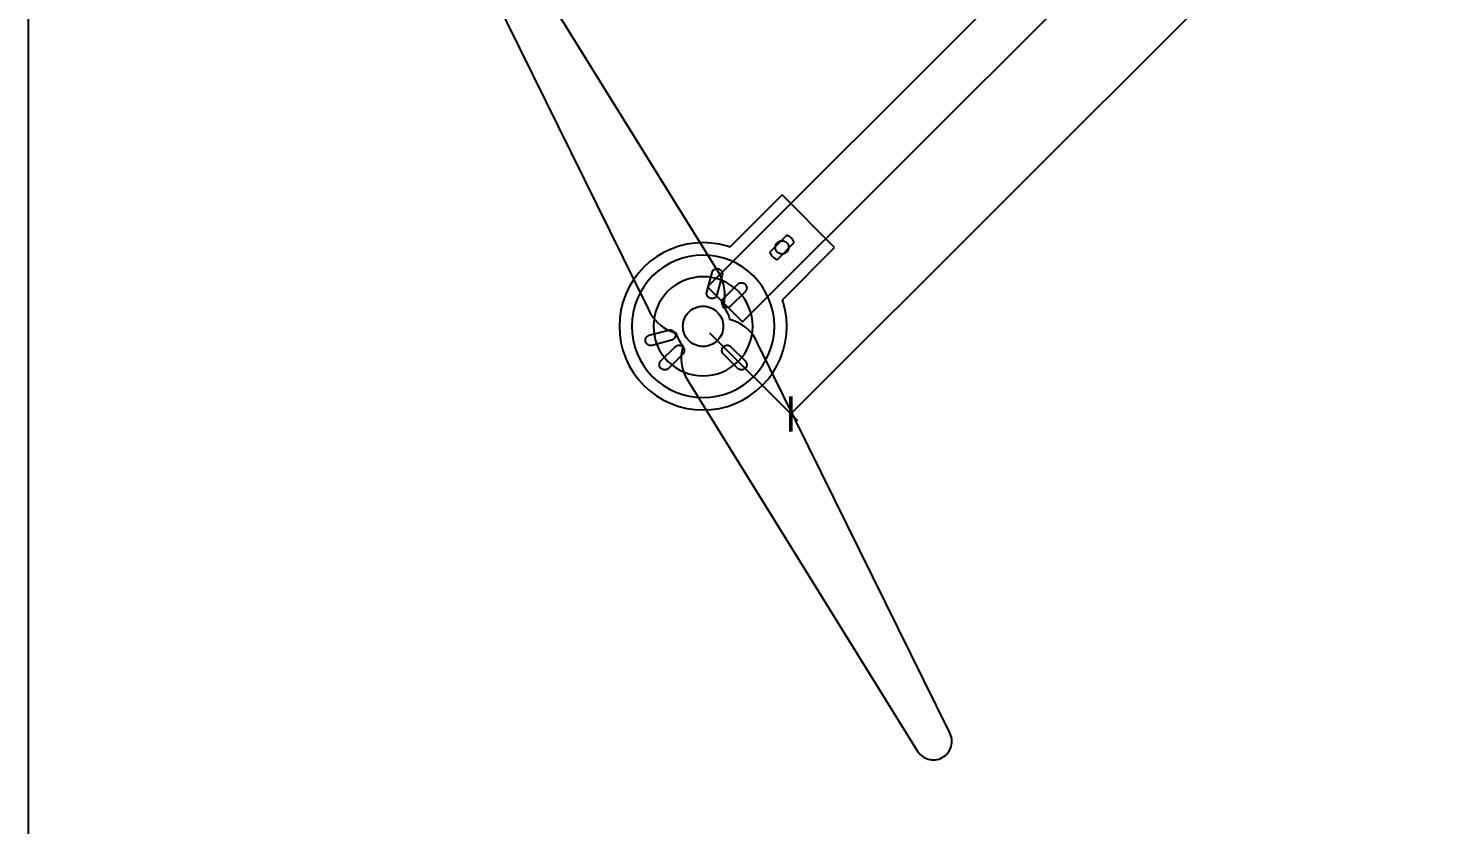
# Model space of a CAD drawing. Header units: millimetres. Extents: x -401 to 2363, y -354 to 1142.
# Drawn here: x -401.5 to 54.4, y 255.3 to 512.3 of the extents above; entities that cross this region are included whole.
import ezdxf

# ---------------------------------------------------------------- set-up
doc = ezdxf.new("R2010")
doc.units = ezdxf.units.MM
for name, color, linetype in [('DIMS', 2, 'Continuous'), ('FRAME', 7, 'Continuous'), ('LEGS', 8, 'Continuous'), ('MOTOR_MOUNTS', 8, 'Continuous'), ('MOTORS', 9, 'Continuous'), ('PINS', 30, 'Continuous'), ('PROPS', 4, 'Continuous'), ('TUBES', 7, 'Continuous')]:
    doc.layers.add(name, color=color, linetype=linetype)
doc.styles.add('OpenSansCondensed-Light', font='OpenSansCondensed-Light.ttf')
doc.dimstyles.new('EZDXF', dxfattribs={"dimtxt": 0.25, "dimasz": 0.175, "dimexe": 0.375, "dimexo": 0.125, "dimgap": 0.1, "dimtad": 1, "dimlfac": 100, "dimzin": 12, "dimdsep": 46, "dimtxsty": 'OpenSansCondensed-Light', "dimblk": 'ARCHTICK', "dimcen": 2.5, "dimazin": 3, "dimtfac": 0.5, "dimtmove": 2, "dimatfit": 3})

# ---------------------------------------------------------------- blocks, each defined once
blk = doc.blocks.new('_ARCHTICK')
at = {"color": 0, "linetype": 'BYBLOCK', "const_width": 0.15}
blk.add_lwpolyline([(-0.5, -0.5), (0.5, 0.5)], dxfattribs=at)

msp = doc.modelspace()

# ---------------------------------------------------------------- linework, layer by layer
at = {"layer": 'FRAME'}
msp.add_lwpolyline([(-401.459, -353.99464), (2362.74204, -353.99464), (2362.74204, 1141.52666), (-401.459, 1141.52666)], close=True, dxfattribs=at)
at = {"layer": 'LEGS'}
for p, q in [((-193.998, 428.52), (-195.161, 427.466)), ((-192.737, 429.456), (-193.998, 428.52)), ((-191.39, 430.263), (-192.737, 429.456)), ((-189.971, 430.934), (-191.39, 430.263)), ((-188.492, 431.463), (-189.971, 430.934)), ((-186.969, 431.845), (-188.492, 431.463)), ((-185.416, 432.075), (-186.969, 431.845)), ((-183.848, 432.152), (-185.416, 432.075)), ((-182.279, 432.075), (-183.848, 432.152)), ((-180.726, 431.845), (-182.279, 432.075)), ((-179.203, 431.463), (-180.726, 431.845)), ((-177.725, 430.934), (-179.203, 431.463)), ((-176.305, 430.263), (-177.725, 430.934)), ((-174.959, 429.456), (-176.305, 430.263)), ((-173.697, 428.52), (-174.959, 429.456)), ((-172.534, 427.466), (-173.697, 428.52)), ((-197.151, 425.041), (-197.958, 423.695)), ((-196.216, 426.303), (-197.151, 425.041)), ((-195.161, 427.466), (-196.216, 426.303)), ((-171.48, 426.303), (-172.534, 427.466)), ((-170.544, 425.041), (-171.48, 426.303)), ((-169.737, 423.695), (-170.544, 425.041)), ((-199.159, 420.797), (-199.54, 419.274)), ((-198.63, 422.275), (-199.159, 420.797)), ((-197.958, 423.695), (-198.63, 422.275)), ((-169.066, 422.275), (-169.737, 423.695)), ((-168.537, 420.797), (-169.066, 422.275)), ((-168.155, 419.274), (-168.537, 420.797)), ((-199.771, 417.721), (-199.848, 416.152)), ((-199.848, 416.152), (-199.771, 414.584)), ((-199.54, 419.274), (-199.771, 417.721)), ((-167.925, 417.721), (-168.155, 419.274)), ((-167.848, 416.152), (-167.925, 417.721)), ((-167.925, 414.584), (-167.848, 416.152)), ((-199.771, 414.584), (-199.54, 413.031)), ((-199.54, 413.031), (-199.159, 411.508)), ((-199.159, 411.508), (-198.63, 410.029)), ((-169.066, 410.029), (-168.537, 411.508)), ((-168.537, 411.508), (-168.155, 413.031)), ((-168.155, 413.031), (-167.925, 414.584)), ((-198.63, 410.029), (-197.958, 408.61)), ((-197.958, 408.61), (-197.151, 407.263)), ((-197.151, 407.263), (-196.216, 406.002)), ((-196.216, 406.002), (-195.161, 404.839)), ((-172.534, 404.839), (-171.48, 406.002)), ((-171.48, 406.002), (-170.544, 407.263)), ((-170.544, 407.263), (-169.737, 408.61)), ((-169.737, 408.61), (-169.066, 410.029)), ((-195.161, 404.839), (-193.998, 403.784)), ((-193.998, 403.784), (-192.737, 402.849)), ((-192.737, 402.849), (-191.39, 402.042)), ((-191.39, 402.042), (-189.971, 401.37)), ((-189.971, 401.37), (-188.492, 400.841)), ((-179.203, 400.841), (-177.725, 401.37)), ((-177.725, 401.37), (-176.305, 402.042)), ((-176.305, 402.042), (-174.959, 402.849)), ((-174.959, 402.849), (-173.697, 403.784)), ((-173.697, 403.784), (-172.534, 404.839)), ((-188.492, 400.841), (-186.969, 400.46)), ((-186.969, 400.46), (-185.416, 400.229)), ((-185.416, 400.229), (-183.848, 400.152)), ((-183.848, 400.152), (-182.279, 400.229)), ((-182.279, 400.229), (-180.726, 400.46)), ((-180.726, 400.46), (-179.203, 400.841))]:
    msp.add_line(p, q, dxfattribs=at)
at = {"layer": 'MOTOR_MOUNTS'}
for p, q in [((-158.392, 458.579), (-175.252, 441.718)), ((-141.421, 441.608), (-158.392, 458.579)), ((-189.115, 442.633), (-191.685, 441.99)), ((-186.494, 443.022), (-189.115, 442.633)), ((-183.848, 443.152), (-186.494, 443.022)), ((-181.201, 443.022), (-183.848, 443.152)), ((-178.58, 442.633), (-181.201, 443.022)), ((-176.01, 441.99), (-178.58, 442.633)), ((-160.501, 442.028), (-160.449, 442.232)), ((-160.449, 442.232), (-160.378, 442.431)), ((-160.378, 442.431), (-160.288, 442.622)), ((-160.288, 442.622), (-160.18, 442.803)), ((-160.18, 442.803), (-160.054, 442.972)), ((-160.054, 442.972), (-159.912, 443.128)), ((-159.912, 443.128), (-159.756, 443.27)), ((-159.756, 443.27), (-159.586, 443.396)), ((-159.586, 443.396), (-159.405, 443.504)), ((-159.405, 443.504), (-159.215, 443.594)), ((-159.215, 443.594), (-159.016, 443.665)), ((-159.016, 443.665), (-158.811, 443.717)), ((-158.811, 443.717), (-158.603, 443.748)), ((-158.603, 443.748), (-158.392, 443.758)), ((-158.392, 443.758), (-158.181, 443.748)), ((-158.181, 443.748), (-157.972, 443.717)), ((-157.972, 443.717), (-157.768, 443.665)), ((-157.768, 443.665), (-157.569, 443.594)), ((-157.569, 443.594), (-157.378, 443.504)), ((-157.378, 443.504), (-157.197, 443.396)), ((-157.197, 443.396), (-157.028, 443.27)), ((-157.028, 443.27), (-156.872, 443.128)), ((-156.872, 443.128), (-156.73, 442.972)), ((-156.73, 442.972), (-156.604, 442.803)), ((-156.604, 442.803), (-156.496, 442.622)), ((-156.496, 442.622), (-156.406, 442.431)), ((-156.406, 442.431), (-156.335, 442.232)), ((-156.335, 442.232), (-156.283, 442.028)), ((-198.848, 438.602), (-200.976, 437.024)), ((-196.575, 439.964), (-198.848, 438.602)), ((-194.18, 441.097), (-196.575, 439.964)), ((-191.685, 441.99), (-194.18, 441.097)), ((-175.252, 441.718), (-176.01, 441.99)), ((-160.542, 441.608), (-160.532, 441.819)), ((-160.532, 441.397), (-160.542, 441.608)), ((-160.532, 441.819), (-160.501, 442.028)), ((-160.501, 441.189), (-160.532, 441.397)), ((-160.449, 440.984), (-160.501, 441.189)), ((-160.378, 440.785), (-160.449, 440.984)), ((-160.288, 440.595), (-160.378, 440.785)), ((-160.18, 440.414), (-160.288, 440.595)), ((-160.054, 440.244), (-160.18, 440.414)), ((-159.912, 440.088), (-160.054, 440.244)), ((-159.756, 439.946), (-159.912, 440.088)), ((-159.586, 439.82), (-159.756, 439.946)), ((-159.405, 439.712), (-159.586, 439.82)), ((-159.215, 439.622), (-159.405, 439.712)), ((-159.016, 439.551), (-159.215, 439.622)), ((-158.811, 439.499), (-159.016, 439.551)), ((-158.603, 439.468), (-158.811, 439.499)), ((-158.392, 439.458), (-158.603, 439.468)), ((-158.181, 439.468), (-158.392, 439.458)), ((-158.282, 424.748), (-141.421, 441.608)), ((-157.972, 439.499), (-158.181, 439.468)), ((-157.768, 439.551), (-157.972, 439.499)), ((-157.569, 439.622), (-157.768, 439.551)), ((-157.378, 439.712), (-157.569, 439.622)), ((-157.197, 439.82), (-157.378, 439.712)), ((-157.028, 439.946), (-157.197, 439.82)), ((-156.872, 440.088), (-157.028, 439.946)), ((-156.73, 440.244), (-156.872, 440.088)), ((-156.604, 440.414), (-156.73, 440.244)), ((-156.496, 440.595), (-156.604, 440.414)), ((-156.406, 440.785), (-156.496, 440.595)), ((-156.335, 440.984), (-156.406, 440.785)), ((-156.283, 441.189), (-156.335, 440.984)), ((-156.283, 442.028), (-156.252, 441.819)), ((-156.252, 441.397), (-156.283, 441.189)), ((-156.252, 441.819), (-156.242, 441.608)), ((-156.242, 441.608), (-156.252, 441.397)), ((-204.719, 433.281), (-206.297, 431.153)), ((-202.94, 435.244), (-204.719, 433.281)), ((-200.976, 437.024), (-202.94, 435.244)), ((-182.643, 427.217), (-180.961, 433.496)), ((-180.961, 433.496), (-180.909, 433.655)), ((-180.909, 433.655), (-180.843, 433.808)), ((-180.843, 433.808), (-180.762, 433.954)), ((-180.762, 433.954), (-180.667, 434.091)), ((-180.667, 434.091), (-180.559, 434.218)), ((-180.559, 434.218), (-180.439, 434.334)), ((-180.439, 434.334), (-180.309, 434.438)), ((-180.309, 434.438), (-180.168, 434.528)), ((-180.168, 434.528), (-180.02, 434.604)), ((-180.02, 434.604), (-179.865, 434.666)), ((-179.865, 434.666), (-179.704, 434.712)), ((-179.704, 434.712), (-179.54, 434.741)), ((-179.54, 434.741), (-179.374, 434.755)), ((-179.374, 434.755), (-179.207, 434.752)), ((-179.207, 434.752), (-179.042, 434.733)), ((-179.042, 434.733), (-178.878, 434.698)), ((-178.878, 434.698), (-178.72, 434.647)), ((-178.72, 434.647), (-178.567, 434.581)), ((-178.567, 434.581), (-178.421, 434.5)), ((-178.421, 434.5), (-178.284, 434.405)), ((-178.284, 434.405), (-178.156, 434.297)), ((-178.156, 434.297), (-178.04, 434.177)), ((-178.04, 434.177), (-177.937, 434.046)), ((-177.937, 434.046), (-177.846, 433.906)), ((-177.846, 433.906), (-177.77, 433.758)), ((-177.77, 433.758), (-177.709, 433.602)), ((-177.709, 433.602), (-177.663, 433.442)), ((-177.663, 433.442), (-177.633, 433.278)), ((-177.633, 433.278), (-177.619, 433.112)), ((-177.619, 433.112), (-177.622, 432.945)), ((-207.66, 428.88), (-208.793, 426.485)), ((-206.297, 431.153), (-207.66, 428.88)), ((-177.676, 432.616), (-179.359, 426.337)), ((-177.641, 432.779), (-177.676, 432.616)), ((-177.622, 432.945), (-177.641, 432.779)), ((-177.272, 425.132), (-172.675, 429.729)), ((-172.675, 429.729), (-172.552, 429.841)), ((-172.552, 429.841), (-172.418, 429.94)), ((-172.418, 429.94), (-172.275, 430.026)), ((-172.275, 430.026), (-172.124, 430.097)), ((-172.124, 430.097), (-171.967, 430.153)), ((-171.967, 430.153), (-171.805, 430.194)), ((-171.805, 430.194), (-171.64, 430.218)), ((-171.64, 430.218), (-171.473, 430.227)), ((-171.473, 430.227), (-171.307, 430.218)), ((-171.307, 430.218), (-171.142, 430.194)), ((-171.142, 430.194), (-170.98, 430.153)), ((-170.98, 430.153), (-170.823, 430.097)), ((-170.823, 430.097), (-170.672, 430.026)), ((-170.672, 430.026), (-170.529, 429.94)), ((-170.529, 429.94), (-170.395, 429.841)), ((-170.395, 429.841), (-170.271, 429.729)), ((-170.271, 429.729), (-170.159, 429.605)), ((-170.159, 429.605), (-170.06, 429.471)), ((-170.06, 429.471), (-169.974, 429.328)), ((-169.974, 429.328), (-169.903, 429.177)), ((-169.903, 429.177), (-169.847, 429.02)), ((-169.847, 429.02), (-169.806, 428.858)), ((-169.806, 428.858), (-169.782, 428.693)), ((-169.782, 428.693), (-169.773, 428.527)), ((-169.773, 428.527), (-169.782, 428.36)), ((-209.685, 423.99), (-210.329, 421.42)), ((-208.793, 426.485), (-209.685, 423.99)), ((-182.7, 426.722), (-182.697, 426.889)), ((-182.686, 426.556), (-182.7, 426.722)), ((-182.697, 426.889), (-182.678, 427.054)), ((-182.656, 426.391), (-182.686, 426.556)), ((-182.678, 427.054), (-182.643, 427.217)), ((-182.611, 426.231), (-182.656, 426.391)), ((-182.549, 426.076), (-182.611, 426.231)), ((-182.473, 425.927), (-182.549, 426.076)), ((-182.383, 425.787), (-182.473, 425.927)), ((-182.279, 425.657), (-182.383, 425.787)), ((-182.163, 425.537), (-182.279, 425.657)), ((-182.036, 425.429), (-182.163, 425.537)), ((-181.898, 425.334), (-182.036, 425.429)), ((-181.753, 425.253), (-181.898, 425.334)), ((-181.6, 425.186), (-181.753, 425.253)), ((-181.441, 425.135), (-181.6, 425.186)), ((-181.278, 425.1), (-181.441, 425.135)), ((-181.112, 425.081), (-181.278, 425.1)), ((-180.945, 425.078), (-181.112, 425.081)), ((-180.779, 425.092), (-180.945, 425.078)), ((-180.615, 425.122), (-180.779, 425.092)), ((-180.454, 425.168), (-180.615, 425.122)), ((-180.299, 425.229), (-180.454, 425.168)), ((-180.151, 425.305), (-180.299, 425.229)), ((-180.011, 425.396), (-180.151, 425.305)), ((-179.88, 425.499), (-180.011, 425.396)), ((-179.76, 425.615), (-179.88, 425.499)), ((-179.652, 425.743), (-179.76, 425.615)), ((-179.557, 425.88), (-179.652, 425.743)), ((-179.476, 426.026), (-179.557, 425.88)), ((-179.41, 426.179), (-179.476, 426.026)), ((-179.359, 426.337), (-179.41, 426.179)), ((-177.77, 423.93), (-177.761, 424.097)), ((-177.761, 423.764), (-177.77, 423.93)), ((-177.761, 424.097), (-177.737, 424.262)), ((-177.737, 424.262), (-177.696, 424.424)), ((-177.696, 424.424), (-177.64, 424.581)), ((-177.64, 424.581), (-177.569, 424.732)), ((-177.569, 424.732), (-177.483, 424.875)), ((-177.483, 424.875), (-177.384, 425.009)), ((-177.384, 425.009), (-177.272, 425.132)), ((-170.271, 427.325), (-174.868, 422.728)), ((-170.159, 427.448), (-170.271, 427.325)), ((-170.06, 427.582), (-170.159, 427.448)), ((-169.974, 427.725), (-170.06, 427.582)), ((-169.903, 427.876), (-169.974, 427.725)), ((-169.847, 428.033), (-169.903, 427.876)), ((-169.806, 428.195), (-169.847, 428.033)), ((-169.782, 428.36), (-169.806, 428.195)), ((-158.01, 423.99), (-158.282, 424.748)), ((-157.367, 421.42), (-158.01, 423.99)), ((-210.329, 421.42), (-210.718, 418.799)), ((-189.58, 419.216), (-189.252, 419.763)), ((-189.252, 419.763), (-188.872, 420.276)), ((-188.872, 420.276), (-188.444, 420.748)), ((-188.444, 420.748), (-187.971, 421.177)), ((-187.971, 421.177), (-187.459, 421.557)), ((-187.459, 421.557), (-186.912, 421.885)), ((-186.912, 421.885), (-186.335, 422.157)), ((-186.335, 422.157), (-185.735, 422.372)), ((-185.735, 422.372), (-185.116, 422.527)), ((-185.116, 422.527), (-184.485, 422.621)), ((-184.485, 422.621), (-183.848, 422.652)), ((-183.848, 422.652), (-183.211, 422.621)), ((-183.211, 422.621), (-182.58, 422.527)), ((-182.58, 422.527), (-181.961, 422.372)), ((-181.961, 422.372), (-181.36, 422.157)), ((-181.36, 422.157), (-180.784, 421.885)), ((-180.784, 421.885), (-180.237, 421.557)), ((-180.237, 421.557), (-179.724, 421.177)), ((-179.724, 421.177), (-179.252, 420.748)), ((-179.252, 420.748), (-178.823, 420.276)), ((-178.823, 420.276), (-178.443, 419.763)), ((-178.443, 419.763), (-178.115, 419.216)), ((-177.737, 423.599), (-177.761, 423.764)), ((-177.696, 423.437), (-177.737, 423.599)), ((-177.64, 423.28), (-177.696, 423.437)), ((-177.569, 423.129), (-177.64, 423.28)), ((-177.483, 422.986), (-177.569, 423.129)), ((-177.384, 422.852), (-177.483, 422.986)), ((-177.272, 422.728), (-177.384, 422.852)), ((-177.148, 422.616), (-177.272, 422.728)), ((-177.014, 422.517), (-177.148, 422.616)), ((-176.871, 422.431), (-177.014, 422.517)), ((-176.72, 422.36), (-176.871, 422.431)), ((-176.563, 422.304), (-176.72, 422.36)), ((-176.401, 422.263), (-176.563, 422.304)), ((-176.236, 422.239), (-176.401, 422.263)), ((-176.07, 422.23), (-176.236, 422.239)), ((-175.903, 422.239), (-176.07, 422.23)), ((-175.738, 422.263), (-175.903, 422.239)), ((-175.576, 422.304), (-175.738, 422.263)), ((-175.419, 422.36), (-175.576, 422.304)), ((-175.268, 422.431), (-175.419, 422.36)), ((-175.125, 422.517), (-175.268, 422.431)), ((-174.991, 422.616), (-175.125, 422.517)), ((-174.868, 422.728), (-174.991, 422.616)), ((-156.978, 418.799), (-157.367, 421.42)), ((-210.718, 418.799), (-210.848, 416.152)), ((-210.848, 416.152), (-210.718, 413.506)), ((-201.191, 413.265), (-194.913, 414.947)), ((-194.913, 414.947), (-194.75, 414.983)), ((-194.75, 414.983), (-194.584, 415.002)), ((-194.584, 415.002), (-194.417, 415.004)), ((-194.417, 415.004), (-194.251, 414.991)), ((-194.251, 414.991), (-194.087, 414.961)), ((-194.087, 414.961), (-193.926, 414.915)), ((-193.926, 414.915), (-193.771, 414.854)), ((-193.771, 414.854), (-193.623, 414.777)), ((-190.348, 416.152), (-190.316, 416.789)), ((-190.316, 415.515), (-190.348, 416.152)), ((-190.316, 416.789), (-190.223, 417.42)), ((-190.223, 414.884), (-190.316, 415.515)), ((-190.223, 417.42), (-190.068, 418.039)), ((-190.068, 414.265), (-190.223, 414.884)), ((-190.068, 418.039), (-189.853, 418.64)), ((-189.853, 418.64), (-189.58, 419.216)), ((-178.115, 419.216), (-177.843, 418.64)), ((-177.843, 418.64), (-177.628, 418.039)), ((-177.628, 418.039), (-177.473, 417.42)), ((-177.473, 414.884), (-177.628, 414.265)), ((-177.473, 417.42), (-177.379, 416.789)), ((-177.379, 415.515), (-177.473, 414.884)), ((-177.379, 416.789), (-177.348, 416.152)), ((-177.348, 416.152), (-177.379, 415.515)), ((-156.848, 416.152), (-156.978, 418.799)), ((-156.978, 413.506), (-156.848, 416.152)), ((-210.718, 413.506), (-210.329, 410.885)), ((-210.329, 410.885), (-209.685, 408.315)), ((-202.451, 411.679), (-202.437, 411.845)), ((-202.448, 411.512), (-202.451, 411.679)), ((-202.429, 411.346), (-202.448, 411.512)), ((-202.437, 411.845), (-202.407, 412.009)), ((-202.394, 411.183), (-202.429, 411.346)), ((-202.407, 412.009), (-202.361, 412.169)), ((-202.342, 411.024), (-202.394, 411.183)), ((-202.361, 412.169), (-202.3, 412.325)), ((-202.276, 410.871), (-202.342, 411.024)), ((-202.3, 412.325), (-202.224, 412.473)), ((-202.195, 410.725), (-202.276, 410.871)), ((-202.224, 412.473), (-202.133, 412.613)), ((-202.1, 410.588), (-202.195, 410.725)), ((-202.133, 412.613), (-202.03, 412.744)), ((-201.992, 410.461), (-202.1, 410.588)), ((-202.03, 412.744), (-201.914, 412.864)), ((-201.872, 410.345), (-201.992, 410.461)), ((-201.914, 412.864), (-201.786, 412.972)), ((-201.742, 410.241), (-201.872, 410.345)), ((-201.786, 412.972), (-201.649, 413.067)), ((-201.601, 410.151), (-201.742, 410.241)), ((-201.649, 413.067), (-201.503, 413.148)), ((-201.503, 413.148), (-201.35, 413.214)), ((-201.35, 413.214), (-201.191, 413.265)), ((-194.033, 411.663), (-200.311, 409.981)), ((-193.874, 411.714), (-194.033, 411.663)), ((-193.721, 411.781), (-193.874, 411.714)), ((-193.575, 411.862), (-193.721, 411.781)), ((-193.623, 414.777), (-193.483, 414.687)), ((-193.438, 411.957), (-193.575, 411.862)), ((-193.483, 414.687), (-193.352, 414.583)), ((-193.311, 412.064), (-193.438, 411.957)), ((-193.352, 414.583), (-193.232, 414.467)), ((-193.195, 412.184), (-193.311, 412.064)), ((-193.232, 414.467), (-193.124, 414.34)), ((-193.091, 412.315), (-193.195, 412.184)), ((-193.124, 414.34), (-193.029, 414.203)), ((-193.001, 412.455), (-193.091, 412.315)), ((-193.029, 414.203), (-192.948, 414.057)), ((-192.924, 412.604), (-193.001, 412.455)), ((-192.948, 414.057), (-192.882, 413.904)), ((-192.863, 412.759), (-192.924, 412.604)), ((-192.882, 413.904), (-192.831, 413.745)), ((-192.817, 412.919), (-192.863, 412.759)), ((-192.831, 413.745), (-192.796, 413.582)), ((-192.787, 413.083), (-192.817, 412.919)), ((-192.796, 413.582), (-192.777, 413.416)), ((-192.774, 413.25), (-192.787, 413.083)), ((-192.777, 413.416), (-192.774, 413.25)), ((-189.853, 413.665), (-190.068, 414.265)), ((-189.58, 413.088), (-189.853, 413.665)), ((-189.252, 412.541), (-189.58, 413.088)), ((-188.872, 412.029), (-189.252, 412.541)), ((-188.444, 411.556), (-188.872, 412.029)), ((-187.971, 411.128), (-188.444, 411.556)), ((-187.459, 410.748), (-187.971, 411.128)), ((-186.912, 410.42), (-187.459, 410.748)), ((-186.335, 410.147), (-186.912, 410.42)), ((-180.784, 410.42), (-181.36, 410.147)), ((-180.237, 410.748), (-180.784, 410.42)), ((-179.724, 411.128), (-180.237, 410.748)), ((-179.252, 411.556), (-179.724, 411.128)), ((-178.823, 412.029), (-179.252, 411.556)), ((-178.443, 412.541), (-178.823, 412.029)), ((-178.115, 413.088), (-178.443, 412.541)), ((-177.843, 413.665), (-178.115, 413.088)), ((-177.628, 414.265), (-177.843, 413.665)), ((-158.01, 408.315), (-157.367, 410.885)), ((-157.367, 410.885), (-156.978, 413.506)), ((-209.685, 408.315), (-208.793, 405.82)), ((-208.793, 405.82), (-207.66, 403.425)), ((-201.453, 410.074), (-201.601, 410.151)), ((-201.298, 410.013), (-201.453, 410.074)), ((-201.137, 409.967), (-201.298, 410.013)), ((-200.973, 409.937), (-201.137, 409.967)), ((-200.807, 409.924), (-200.973, 409.937)), ((-200.64, 409.927), (-200.807, 409.924)), ((-200.475, 409.946), (-200.64, 409.927)), ((-200.311, 409.981), (-200.475, 409.946)), ((-197.424, 404.98), (-192.828, 409.576)), ((-190.424, 407.172), (-195.02, 402.576)), ((-192.828, 409.576), (-192.704, 409.688)), ((-192.704, 409.688), (-192.57, 409.788)), ((-192.57, 409.788), (-192.427, 409.873)), ((-192.427, 409.873), (-192.277, 409.945)), ((-192.277, 409.945), (-192.119, 410.001)), ((-192.119, 410.001), (-191.958, 410.041)), ((-191.958, 410.041), (-191.793, 410.066)), ((-191.793, 410.066), (-191.626, 410.074)), ((-191.626, 410.074), (-191.459, 410.066)), ((-191.459, 410.066), (-191.294, 410.041)), ((-191.294, 410.041), (-191.132, 410.001)), ((-191.132, 410.001), (-190.975, 409.945)), ((-190.975, 409.945), (-190.825, 409.873)), ((-190.825, 409.873), (-190.681, 409.788)), ((-190.681, 409.788), (-190.547, 409.688)), ((-190.547, 409.688), (-190.424, 409.576)), ((-190.424, 409.576), (-190.312, 409.453)), ((-190.312, 407.296), (-190.424, 407.172)), ((-190.312, 409.453), (-190.212, 409.319)), ((-190.212, 407.43), (-190.312, 407.296)), ((-190.212, 409.319), (-190.127, 409.175)), ((-190.127, 407.573), (-190.212, 407.43)), ((-190.127, 409.175), (-190.055, 409.025)), ((-190.055, 407.723), (-190.127, 407.573)), ((-190.055, 409.025), (-189.999, 408.868)), ((-189.999, 407.881), (-190.055, 407.723)), ((-189.999, 408.868), (-189.959, 408.706)), ((-189.959, 408.042), (-189.999, 407.881)), ((-189.959, 408.706), (-189.934, 408.541)), ((-189.934, 408.207), (-189.959, 408.042)), ((-189.934, 408.541), (-189.926, 408.374)), ((-189.926, 408.374), (-189.934, 408.207)), ((-185.735, 409.932), (-186.335, 410.147)), ((-185.116, 409.777), (-185.735, 409.932)), ((-184.485, 409.684), (-185.116, 409.777)), ((-183.848, 409.652), (-184.485, 409.684)), ((-183.211, 409.684), (-183.848, 409.652)), ((-182.58, 409.777), (-183.211, 409.684)), ((-181.961, 409.932), (-182.58, 409.777)), ((-181.36, 410.147), (-181.961, 409.932)), ((-177.77, 408.374), (-177.761, 408.541)), ((-177.761, 408.207), (-177.77, 408.374)), ((-177.761, 408.541), (-177.737, 408.706)), ((-177.737, 408.042), (-177.761, 408.207)), ((-177.737, 408.706), (-177.696, 408.868)), ((-177.696, 407.881), (-177.737, 408.042)), ((-177.696, 408.868), (-177.64, 409.025)), ((-177.64, 407.723), (-177.696, 407.881)), ((-177.64, 409.025), (-177.569, 409.175)), ((-177.569, 407.573), (-177.64, 407.723)), ((-177.569, 409.175), (-177.483, 409.319)), ((-177.483, 407.43), (-177.569, 407.573)), ((-177.483, 409.319), (-177.384, 409.453)), ((-177.384, 407.296), (-177.483, 407.43)), ((-177.384, 409.453), (-177.272, 409.576)), ((-177.272, 407.172), (-177.384, 407.296)), ((-177.272, 409.576), (-177.148, 409.688)), ((-172.675, 402.576), (-177.272, 407.172)), ((-177.148, 409.688), (-177.014, 409.788)), ((-177.014, 409.788), (-176.871, 409.873)), ((-176.871, 409.873), (-176.72, 409.945)), ((-176.72, 409.945), (-176.563, 410.001)), ((-176.563, 410.001), (-176.401, 410.041)), ((-176.401, 410.041), (-176.236, 410.066)), ((-176.236, 410.066), (-176.07, 410.074)), ((-176.07, 410.074), (-175.903, 410.066)), ((-175.903, 410.066), (-175.738, 410.041)), ((-175.738, 410.041), (-175.576, 410.001)), ((-175.576, 410.001), (-175.419, 409.945)), ((-175.419, 409.945), (-175.268, 409.873)), ((-175.268, 409.873), (-175.125, 409.788)), ((-175.125, 409.788), (-174.991, 409.688)), ((-174.991, 409.688), (-174.868, 409.576)), ((-174.868, 409.576), (-170.271, 404.98)), ((-160.036, 403.425), (-158.903, 405.82)), ((-158.903, 405.82), (-158.01, 408.315)), ((-207.66, 403.425), (-206.297, 401.152)), ((-206.297, 401.152), (-204.719, 399.024)), ((-197.922, 403.778), (-197.914, 403.945)), ((-197.914, 403.611), (-197.922, 403.778)), ((-197.914, 403.945), (-197.889, 404.11)), ((-197.889, 403.446), (-197.914, 403.611)), ((-197.889, 404.11), (-197.849, 404.271)), ((-197.849, 403.284), (-197.889, 403.446)), ((-197.849, 404.271), (-197.793, 404.428)), ((-197.793, 403.127), (-197.849, 403.284)), ((-197.793, 404.428), (-197.721, 404.579)), ((-197.721, 402.977), (-197.793, 403.127)), ((-197.721, 404.579), (-197.636, 404.722)), ((-197.636, 402.833), (-197.721, 402.977)), ((-197.636, 404.722), (-197.536, 404.856)), ((-197.536, 402.699), (-197.636, 402.833)), ((-197.536, 404.856), (-197.424, 404.98)), ((-197.424, 402.576), (-197.536, 402.699)), ((-197.301, 402.464), (-197.424, 402.576)), ((-197.167, 402.364), (-197.301, 402.464)), ((-197.023, 402.279), (-197.167, 402.364)), ((-196.873, 402.207), (-197.023, 402.279)), ((-196.716, 402.151), (-196.873, 402.207)), ((-196.554, 402.111), (-196.716, 402.151)), ((-196.389, 402.086), (-196.554, 402.111)), ((-196.222, 402.078), (-196.389, 402.086)), ((-196.055, 402.086), (-196.222, 402.078)), ((-195.89, 402.111), (-196.055, 402.086)), ((-195.729, 402.151), (-195.89, 402.111)), ((-195.572, 402.207), (-195.729, 402.151)), ((-195.421, 402.279), (-195.572, 402.207)), ((-195.278, 402.364), (-195.421, 402.279)), ((-195.144, 402.464), (-195.278, 402.364)), ((-195.02, 402.576), (-195.144, 402.464)), ((-172.552, 402.464), (-172.675, 402.576)), ((-172.418, 402.364), (-172.552, 402.464)), ((-172.275, 402.279), (-172.418, 402.364)), ((-172.124, 402.207), (-172.275, 402.279)), ((-171.967, 402.151), (-172.124, 402.207)), ((-171.805, 402.111), (-171.967, 402.151)), ((-171.64, 402.086), (-171.805, 402.111)), ((-171.473, 402.078), (-171.64, 402.086)), ((-171.307, 402.086), (-171.473, 402.078)), ((-171.142, 402.111), (-171.307, 402.086)), ((-170.98, 402.151), (-171.142, 402.111)), ((-170.823, 402.207), (-170.98, 402.151)), ((-170.672, 402.279), (-170.823, 402.207)), ((-170.529, 402.364), (-170.672, 402.279)), ((-170.395, 402.464), (-170.529, 402.364)), ((-170.271, 402.576), (-170.395, 402.464)), ((-170.271, 404.98), (-170.159, 404.856)), ((-170.159, 402.699), (-170.271, 402.576)), ((-170.159, 404.856), (-170.06, 404.722)), ((-170.06, 402.833), (-170.159, 402.699)), ((-170.06, 404.722), (-169.974, 404.579)), ((-169.974, 402.977), (-170.06, 402.833)), ((-169.974, 404.579), (-169.903, 404.428)), ((-169.903, 403.127), (-169.974, 402.977)), ((-169.903, 404.428), (-169.847, 404.271)), ((-169.847, 403.284), (-169.903, 403.127)), ((-169.847, 404.271), (-169.806, 404.11)), ((-169.806, 403.446), (-169.847, 403.284)), ((-169.806, 404.11), (-169.782, 403.945)), ((-169.782, 403.611), (-169.806, 403.446)), ((-169.782, 403.945), (-169.773, 403.778)), ((-169.773, 403.778), (-169.782, 403.611)), ((-162.976, 399.024), (-161.398, 401.152)), ((-161.398, 401.152), (-160.036, 403.425)), ((-204.719, 399.024), (-202.94, 397.06)), ((-202.94, 397.06), (-200.976, 395.281)), ((-166.719, 395.281), (-164.756, 397.06)), ((-164.756, 397.06), (-162.976, 399.024)), ((-200.976, 395.281), (-198.848, 393.703)), ((-198.848, 393.703), (-196.575, 392.34)), ((-196.575, 392.34), (-194.18, 391.207)), ((-173.515, 391.207), (-171.12, 392.34)), ((-171.12, 392.34), (-168.847, 393.703)), ((-168.847, 393.703), (-166.719, 395.281)), ((-194.18, 391.207), (-191.685, 390.315)), ((-191.685, 390.315), (-189.115, 389.671)), ((-189.115, 389.671), (-186.494, 389.282)), ((-186.494, 389.282), (-183.848, 389.152)), ((-183.848, 389.152), (-181.201, 389.282)), ((-181.201, 389.282), (-178.58, 389.671)), ((-178.58, 389.671), (-176.01, 390.315)), ((-176.01, 390.315), (-173.515, 391.207))]:
    msp.add_line(p, q, dxfattribs=at)
at = {"layer": 'MOTORS'}
for p, q in [((-190.524, 438.162), (-192.649, 437.401)), ((-188.335, 438.71), (-190.524, 438.162)), ((-186.102, 439.041), (-188.335, 438.71)), ((-183.848, 439.152), (-186.102, 439.041)), ((-181.593, 439.041), (-183.848, 439.152)), ((-179.361, 438.71), (-181.593, 439.041)), ((-177.171, 438.162), (-179.361, 438.71)), ((-175.046, 437.401), (-177.171, 438.162)), ((-198.439, 433.931), (-200.111, 432.416)), ((-196.626, 435.276), (-198.439, 433.931)), ((-194.69, 436.436), (-196.626, 435.276)), ((-192.649, 437.401), (-194.69, 436.436)), ((-173.006, 436.436), (-175.046, 437.401)), ((-171.07, 435.276), (-173.006, 436.436)), ((-169.257, 433.931), (-171.07, 435.276)), ((-167.584, 432.416), (-169.257, 433.931)), ((-202.972, 428.93), (-204.132, 426.994)), ((-201.627, 430.743), (-202.972, 428.93)), ((-200.111, 432.416), (-201.627, 430.743)), ((-166.069, 430.743), (-167.584, 432.416)), ((-164.724, 428.93), (-166.069, 430.743)), ((-163.564, 426.994), (-164.724, 428.93)), ((-205.097, 424.954), (-205.857, 422.829)), ((-204.132, 426.994), (-205.097, 424.954)), ((-162.599, 424.954), (-163.564, 426.994)), ((-161.838, 422.829), (-162.599, 424.954)), ((-206.406, 420.639), (-206.737, 418.407)), ((-205.857, 422.829), (-206.406, 420.639)), ((-161.29, 420.639), (-161.838, 422.829)), ((-160.959, 418.407), (-161.29, 420.639)), ((-206.737, 418.407), (-206.848, 416.152)), ((-206.848, 416.152), (-206.737, 413.898)), ((-160.848, 416.152), (-160.959, 418.407)), ((-160.959, 413.898), (-160.848, 416.152)), ((-206.737, 413.898), (-206.406, 411.665)), ((-206.406, 411.665), (-205.857, 409.476)), ((-161.838, 409.476), (-161.29, 411.665)), ((-161.29, 411.665), (-160.959, 413.898)), ((-205.857, 409.476), (-205.097, 407.351)), ((-205.097, 407.351), (-204.132, 405.31)), ((-163.564, 405.31), (-162.599, 407.351)), ((-162.599, 407.351), (-161.838, 409.476)), ((-204.132, 405.31), (-202.972, 403.374)), ((-202.972, 403.374), (-201.627, 401.561)), ((-201.627, 401.561), (-200.111, 399.889)), ((-167.584, 399.889), (-166.069, 401.561)), ((-166.069, 401.561), (-164.724, 403.374)), ((-164.724, 403.374), (-163.564, 405.31)), ((-200.111, 399.889), (-198.439, 398.373)), ((-198.439, 398.373), (-196.626, 397.028)), ((-196.626, 397.028), (-194.69, 395.868)), ((-173.006, 395.868), (-171.07, 397.028)), ((-171.07, 397.028), (-169.257, 398.373)), ((-169.257, 398.373), (-167.584, 399.889)), ((-194.69, 395.868), (-192.649, 394.903)), ((-192.649, 394.903), (-190.524, 394.143)), ((-190.524, 394.143), (-188.335, 393.594)), ((-188.335, 393.594), (-186.102, 393.263)), ((-186.102, 393.263), (-183.848, 393.152)), ((-183.848, 393.152), (-181.593, 393.263)), ((-181.593, 393.263), (-179.361, 393.594)), ((-179.361, 393.594), (-177.171, 394.143)), ((-177.171, 394.143), (-175.046, 394.903)), ((-175.046, 394.903), (-173.006, 395.868))]:
    msp.add_line(p, q, dxfattribs=at)
at = {"layer": 'PINS'}
for p, q in [((-156.842, 445.562), (-162.346, 440.058)), ((-159.942, 437.654), (-154.438, 443.158)), ((-156.766, 445.535), (-156.842, 445.562)), ((-156.388, 445.356), (-156.766, 445.535)), ((-156.031, 445.142), (-156.388, 445.356)), ((-155.696, 444.893), (-156.031, 445.142)), ((-155.387, 444.613), (-155.696, 444.893)), ((-155.107, 444.304), (-155.387, 444.613)), ((-154.858, 443.969), (-155.107, 444.304)), ((-154.644, 443.612), (-154.858, 443.969)), ((-154.465, 443.234), (-154.644, 443.612)), ((-154.438, 443.158), (-154.465, 443.234)), ((-162.346, 440.058), (-162.318, 439.982)), ((-162.318, 439.982), (-162.14, 439.605)), ((-162.14, 439.605), (-161.926, 439.247)), ((-161.926, 439.247), (-161.677, 438.912)), ((-161.677, 438.912), (-161.397, 438.603)), ((-161.397, 438.603), (-161.088, 438.323)), ((-161.088, 438.323), (-160.753, 438.074)), ((-160.753, 438.074), (-160.395, 437.86)), ((-160.395, 437.86), (-160.018, 437.682)), ((-160.018, 437.682), (-159.942, 437.654))]:
    msp.add_line(p, q, dxfattribs=at)
at = {"layer": 'PROPS'}
for p, q in [((-179.124, 433.948), (-252.83, 552.9624)), ((-263.314, 547.1507), (-201.442, 421.577)), ((-178.453, 432.863), (-179.124, 433.948)), ((-177.889, 431.719), (-178.453, 432.863)), ((-177.437, 430.526), (-177.889, 431.719)), ((-177.102, 429.297), (-177.437, 430.526)), ((-176.888, 428.042), (-177.102, 429.297)), ((-177.254, 423.017), (-176.979, 424.25)), ((-176.979, 424.25), (-176.826, 425.507)), ((-176.795, 426.775), (-176.888, 428.042)), ((-176.826, 425.507), (-176.795, 426.775)), ((-201.442, 421.577), (-200.878, 420.432)), ((-200.878, 420.432), (-200.207, 419.348)), ((-200.207, 419.348), (-199.435, 418.333)), ((-177.437, 422.458), (-177.254, 423.017)), ((-176.979, 421.967), (-177.437, 422.458)), ((-176.442, 421.266), (-176.979, 421.967)), ((-175.976, 420.516), (-176.442, 421.266)), ((-175.586, 419.723), (-175.976, 420.516)), ((-175.276, 418.896), (-175.586, 419.723)), ((-199.435, 418.333), (-198.57, 417.397)), ((-198.57, 417.397), (-197.62, 416.551)), ((-197.62, 416.551), (-196.594, 415.801)), ((-196.594, 415.801), (-195.502, 415.155)), ((-195.502, 415.155), (-194.355, 414.619)), ((-175.103, 418.247), (-175.276, 418.896)), ((-174.532, 418.106), (-175.103, 418.247)), ((-173.34, 417.686), (-174.532, 418.106)), ((-172.193, 417.15), (-173.34, 417.686)), ((-171.102, 416.504), (-172.193, 417.15)), ((-170.076, 415.754), (-171.102, 416.504)), ((-169.126, 414.907), (-170.076, 415.754)), ((-168.261, 413.972), (-169.126, 414.907)), ((-194.355, 414.619), (-193.164, 414.198)), ((-193.164, 414.198), (-192.593, 414.058)), ((-192.593, 414.058), (-192.419, 413.408)), ((-192.419, 413.408), (-192.109, 412.582)), ((-192.109, 412.582), (-191.719, 411.789)), ((-191.719, 411.789), (-191.254, 411.038)), ((-191.254, 411.038), (-190.717, 410.337)), ((-190.717, 410.337), (-190.258, 409.846)), ((-167.489, 412.957), (-168.261, 413.972)), ((-166.818, 411.872), (-167.489, 412.957)), ((-166.253, 410.728), (-166.818, 411.872)), ((-104.381, 285.154), (-166.253, 410.728)), ((-190.87, 406.797), (-190.9, 405.529)), ((-190.716, 408.054), (-190.87, 406.797)), ((-190.442, 409.287), (-190.716, 408.054)), ((-190.258, 409.846), (-190.442, 409.287)), ((-190.9, 405.529), (-190.808, 404.262)), ((-190.808, 404.262), (-190.593, 403.008)), ((-190.593, 403.008), (-190.258, 401.778)), ((-190.258, 401.778), (-189.807, 400.586)), ((-189.807, 400.586), (-189.243, 399.442)), ((-189.243, 399.442), (-188.571, 398.357)), ((-188.571, 398.357), (-114.866, 279.342)), ((-104.121, 284.626), (-104.381, 285.154)), ((-103.913, 284.075), (-104.121, 284.626)), ((-103.76, 283.506), (-103.913, 284.075)), ((-103.664, 282.926), (-103.76, 283.506)), ((-103.624, 282.34), (-103.664, 282.926)), ((-114.866, 279.342), (-114.556, 278.842)), ((-114.556, 278.842), (-114.198, 278.374)), ((-114.198, 278.374), (-113.798, 277.943)), ((-105.711, 277.688), (-105.286, 278.088)), ((-105.286, 278.088), (-104.902, 278.527)), ((-104.902, 278.527), (-104.563, 279.003)), ((-104.563, 279.003), (-104.272, 279.51)), ((-104.272, 279.51), (-104.032, 280.044)), ((-104.032, 280.044), (-103.846, 280.599)), ((-103.846, 280.599), (-103.715, 281.171)), ((-103.715, 281.171), (-103.641, 281.753)), ((-103.641, 281.753), (-103.624, 282.34)), ((-113.798, 277.943), (-113.357, 277.553)), ((-113.357, 277.553), (-112.881, 277.208)), ((-112.881, 277.208), (-112.374, 276.912)), ((-112.374, 276.912), (-111.841, 276.667)), ((-111.841, 276.667), (-111.287, 276.475)), ((-111.287, 276.475), (-110.717, 276.339)), ((-110.717, 276.339), (-110.138, 276.259)), ((-110.138, 276.259), (-109.553, 276.237)), ((-109.553, 276.237), (-108.97, 276.272)), ((-108.97, 276.272), (-108.394, 276.365)), ((-108.394, 276.365), (-107.83, 276.514)), ((-107.83, 276.514), (-107.284, 276.718)), ((-107.284, 276.718), (-106.76, 276.975)), ((-106.76, 276.975), (-106.669, 277.026)), ((-106.669, 277.026), (-106.174, 277.333)), ((-106.174, 277.333), (-105.711, 277.688))]:
    msp.add_line(p, q, dxfattribs=at)
at = {"layer": 'TUBES'}
for p, q in [((-27.5772, 583.7366), (-182.434, 428.88)), ((-171.12, 417.566), (-16.2634, 572.4228)), ((-182.434, 428.88), (-171.12, 417.566))]:
    msp.add_line(p, q, dxfattribs=at)

# ---------------------------------------------------------------- dimensions: what is measured, and where the dimension line sits
at = {"layer": 'DIMS'}
msp.add_linear_dim(base=(-155.56349, 387.86797), p1=(-183.84776, 416.15224), p2=(183.84776, 783.84776), angle=45, text='<> WHEELBASE', dimstyle='EZDXF', override={"dimtxt": 10, "dimasz": 8, "dimexe": 3, "dimexo": 3, "dimdec": 1, "dimlfac": 1}, dxfattribs=at).render()

doc.saveas('drawing.dxf')
